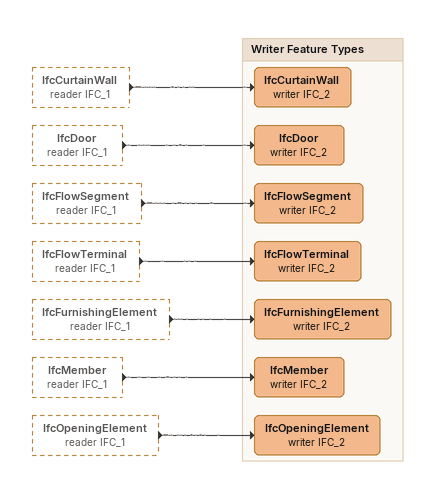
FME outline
IfcCurtainWall (reader IFC_1) [outside]
    -> IfcCurtainWall (writer IFC_2)
IfcDoor (reader IFC_1) [outside]
    -> IfcDoor (writer IFC_2)
IfcFlowSegment (reader IFC_1) [outside]
    -> IfcFlowSegment (writer IFC_2)
IfcFlowTerminal (reader IFC_1) [outside]
    -> IfcFlowTerminal (writer IFC_2)
IfcFurnishingElement (reader IFC_1) [outside]
    -> IfcFurnishingElement (writer IFC_2)
IfcMember (reader IFC_1) [outside]
    -> IfcMember (writer IFC_2)
IfcOpeningElement (reader IFC_1) [outside]
    -> IfcOpeningElement (writer IFC_2)

Bookmark: Writer Feature Types
IfcCurtainWall (writer IFC_2)
IfcDoor (writer IFC_2)
IfcFlowSegment (writer IFC_2)
IfcFlowTerminal (writer IFC_2)
IfcFurnishingElement (writer IFC_2)
IfcMember (writer IFC_2)
IfcOpeningElement (writer IFC_2)
